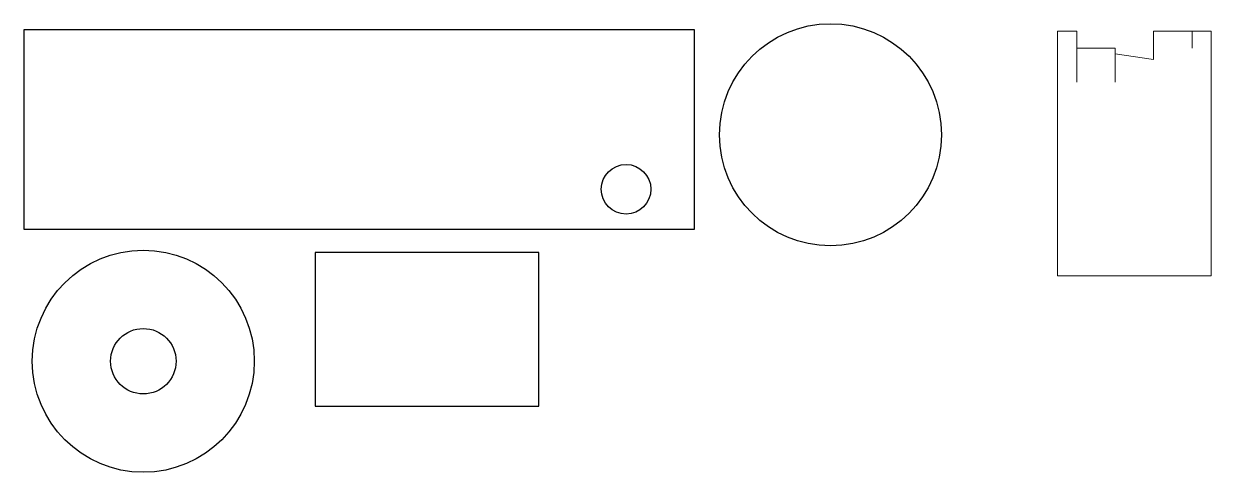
# Model space of a CAD drawing. Header units: millimetres. Extents: x 0 to 211, y 0 to 278.
# Drawn here: x 2 to 210.6, y 199.1 to 277.8 of the extents above; entities outside this region: 2.
import ezdxf

# ---------------------------------------------------------------- set-up
doc = ezdxf.new("R2010")
doc.units = ezdxf.units.MM
doc.styles.add('SLDTEXTSTYLE0', font='TXT', dxfattribs={"width": 0.7})

msp = doc.modelspace()

# ---------------------------------------------------------------- linework, layer by layer
at = {"color": 7, "linetype": 'Continuous', "lineweight": 25}
for p, q in [((119.83, 276.78), (2.02, 276.78)), ((2.02, 276.78), (2.02, 241.78)), ((119.83, 241.78), (119.83, 276.78)), ((2.02, 241.78), (119.83, 241.78)), ((92.49, 237.69), (53.22, 237.69)), ((53.22, 237.69), (53.22, 210.69)), ((92.49, 210.69), (92.49, 237.69)), ((53.22, 210.69), (92.49, 210.69))]:
    msp.add_line(p, q, dxfattribs=at)
at = {"color": 7, "linetype": 'Continuous', "lineweight": 18}
for p, q in [((183.62, 276.56), (183.62, 233.56)), ((183.62, 276.56), (187, 276.56)), ((187, 276.56), (187, 267.56)), ((200.5, 276.56), (200.5, 271.56)), ((200.5, 276.56), (207.25, 276.56)), ((207.25, 276.56), (207.25, 273.56)), ((207.25, 276.56), (210.62, 276.56)), ((210.62, 276.56), (210.62, 233.56)), ((187, 273.56), (193.75, 273.56)), ((193.75, 273.56), (193.75, 272.56)), ((193.75, 272.56), (193.75, 267.56)), ((193.75, 272.56), (200.5, 271.56)), ((183.62, 233.56), (210.62, 233.56))]:
    msp.add_line(p, q, dxfattribs=at)
at = {"color": 7, "linetype": 'Continuous', "lineweight": 25}
for centre, radius in [((143.75, 258.35), 19.5), ((107.83, 248.78), 4.35), ((23.02, 218.57), 19.5), ((23.02, 218.57), 5.75)]:
    msp.add_circle(centre, radius, dxfattribs=at)

# ---------------------------------------------------------------- texts
at = {"color": 7, "linetype": 'Continuous', "char_height": 3.7351, "attachment_point": 1, "style": 'SLDTEXTSTYLE0'}
for s, insert in [('SOLIDWORKS Educational Product.', (0, 10.42)), ('For Instructional Use Only.', (0, 4.81))]:
    msp.add_mtext(s, dxfattribs=dict(at, insert=insert))

doc.saveas('drawing.dxf')
